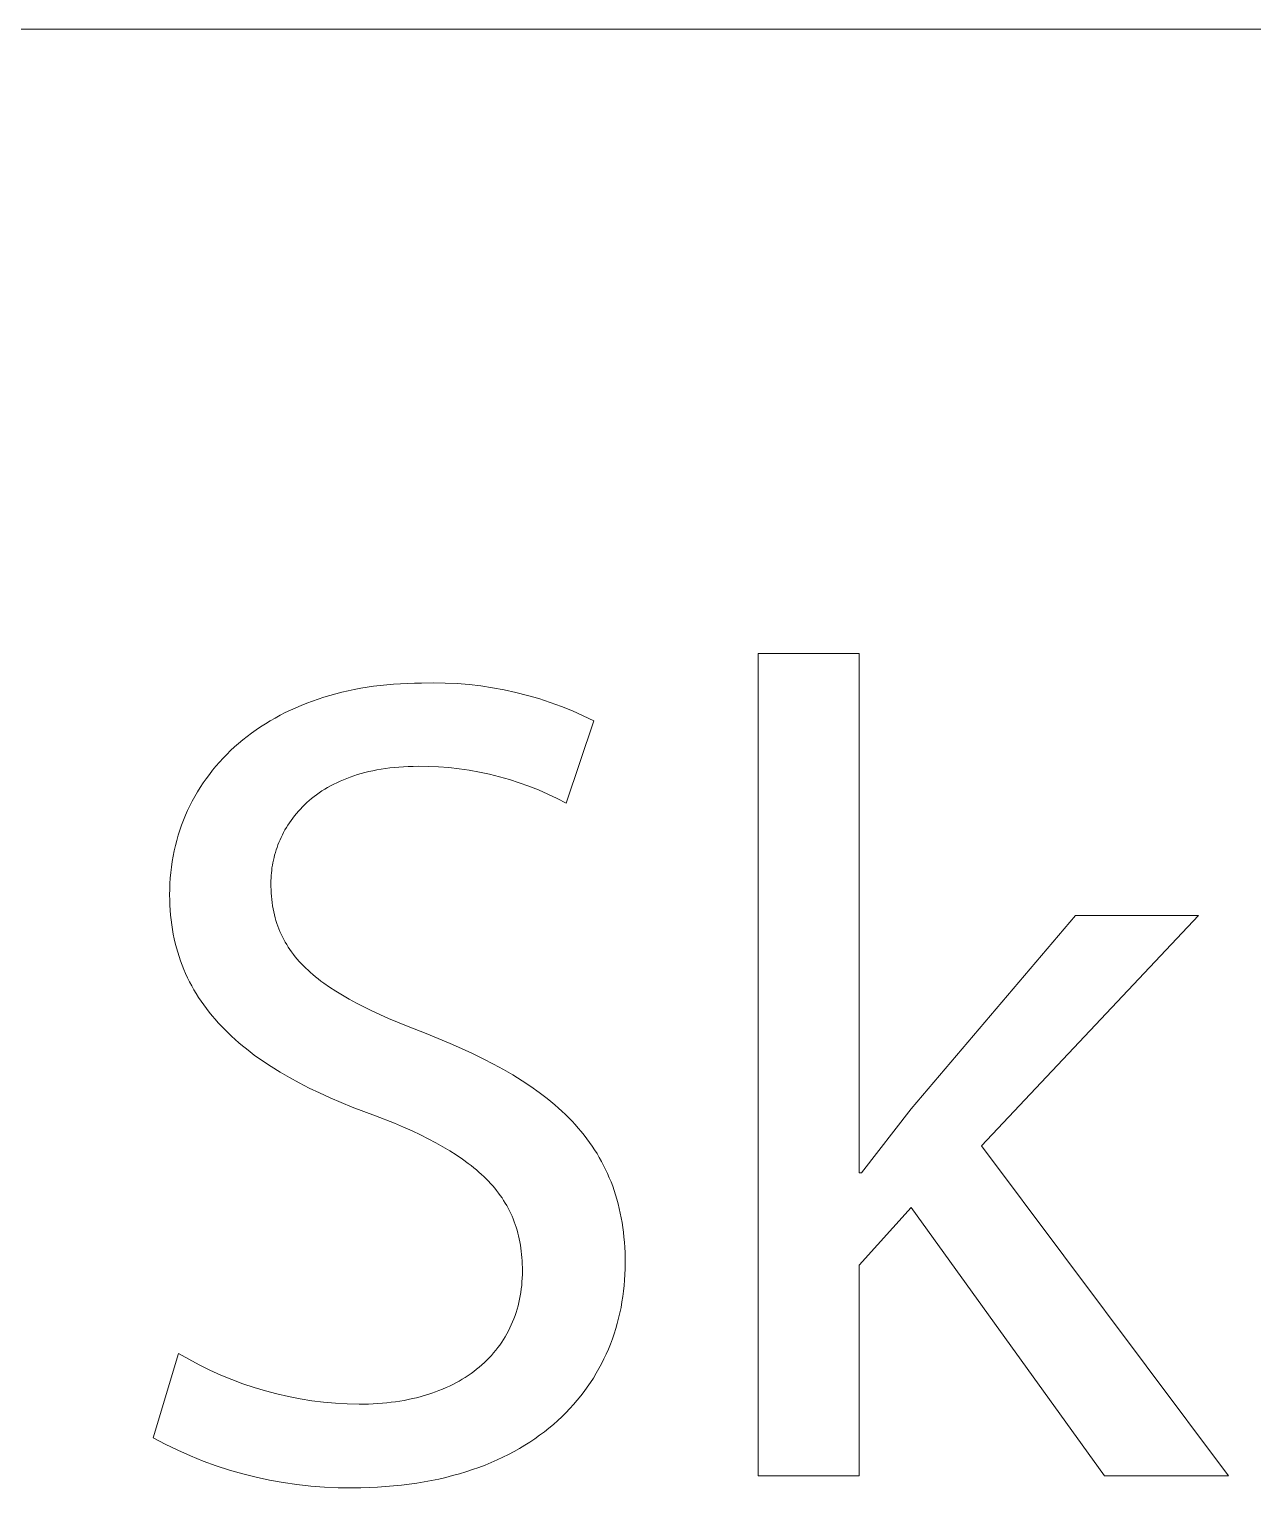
# Model space of a CAD drawing. Header units: millimetres. Extents: x 2840 to 6121, y 744 to 3036.
# Drawn here: x 5847.89 to 5882.61, y 886.1 to 927.47 of the extents above; entities that cross this region are included whole.
import ezdxf

# ---------------------------------------------------------------- set-up
doc = ezdxf.new("R2010")
doc.units = ezdxf.units.MM
doc.header["$MEASUREMENT"] = 0
doc.layers.add('Domyślny', color=7, linetype='Continuous', true_color=0x000000)

msp = doc.modelspace()

# ---------------------------------------------------------------- linework, layer by layer
at = {"layer": 'Domyślny', "color": 18, "lineweight": 15, "true_color": 0x000000}
for p, q in [((4880.999, 927.471), (6120.943, 927.471)), ((5868.579, 886.437), (5868.579, 909.764)), ((5868.579, 909.764), (5871.442, 909.764)), ((5871.442, 909.764), (5871.442, 895.035)), ((5859.024, 908.924), (5859.362, 908.931)), ((5859.362, 908.931), (5859.699, 908.926)), ((5859.699, 908.926), (5860.036, 908.909)), ((5856.092, 908.471), (5856.257, 908.525)), ((5856.257, 908.525), (5856.424, 908.575)), ((5856.424, 908.575), (5856.594, 908.622)), ((5856.594, 908.622), (5856.766, 908.666)), ((5856.766, 908.666), (5856.941, 908.706)), ((5856.941, 908.706), (5857.119, 908.744)), ((5857.119, 908.744), (5857.299, 908.777)), ((5857.299, 908.777), (5857.481, 908.808)), ((5857.481, 908.808), (5857.666, 908.835)), ((5857.666, 908.835), (5857.853, 908.858)), ((5857.853, 908.858), (5858.043, 908.878)), ((5858.043, 908.878), (5858.235, 908.895)), ((5858.235, 908.895), (5858.429, 908.908)), ((5858.429, 908.908), (5858.625, 908.917)), ((5858.625, 908.917), (5858.824, 908.923)), ((5858.824, 908.923), (5859.024, 908.924)), ((5860.036, 908.909), (5860.373, 908.882)), ((5860.373, 908.882), (5860.708, 908.843)), ((5860.708, 908.843), (5861.042, 908.793)), ((5861.042, 908.793), (5861.374, 908.732)), ((5861.374, 908.732), (5861.704, 908.66)), ((5861.704, 908.66), (5862.031, 908.577)), ((5862.031, 908.577), (5862.355, 908.483)), ((5855.16, 908.086), (5855.308, 908.157)), ((5855.308, 908.157), (5855.46, 908.226)), ((5855.46, 908.226), (5855.613, 908.292)), ((5855.613, 908.292), (5855.77, 908.355)), ((5855.77, 908.355), (5855.93, 908.414)), ((5855.93, 908.414), (5856.092, 908.471)), ((5862.355, 908.483), (5862.676, 908.378)), ((5862.676, 908.378), (5862.993, 908.263)), ((5862.993, 908.263), (5863.306, 908.137)), ((5863.306, 908.137), (5863.615, 908)), ((5854.33, 907.595), (5854.461, 907.684)), ((5854.461, 907.684), (5854.595, 907.77)), ((5854.595, 907.77), (5854.732, 907.853)), ((5854.732, 907.853), (5854.872, 907.933)), ((5854.872, 907.933), (5855.014, 908.011)), ((5855.014, 908.011), (5855.16, 908.086)), ((5863.919, 907.854), (5863.133, 905.516)), ((5863.615, 908), (5863.919, 907.854)), ((5853.837, 907.215), (5853.956, 907.314)), ((5853.956, 907.314), (5854.078, 907.41)), ((5854.078, 907.41), (5854.202, 907.504)), ((5854.202, 907.504), (5854.33, 907.595)), ((5853.395, 906.793), (5853.501, 906.902)), ((5853.501, 906.902), (5853.61, 907.009)), ((5853.61, 907.009), (5853.722, 907.113)), ((5853.722, 907.113), (5853.837, 907.215)), ((5853.005, 906.334), (5853.097, 906.452)), ((5853.097, 906.452), (5853.193, 906.568)), ((5853.193, 906.568), (5853.292, 906.682)), ((5853.292, 906.682), (5853.395, 906.793)), ((5857.762, 906.463), (5857.646, 906.44)), ((5857.881, 906.484), (5857.762, 906.463)), ((5858.002, 906.503), (5857.881, 906.484)), ((5858.126, 906.519), (5858.002, 906.503)), ((5858.253, 906.532), (5858.126, 906.519)), ((5858.382, 906.544), (5858.253, 906.532)), ((5858.514, 906.553), (5858.382, 906.544)), ((5858.649, 906.559), (5858.514, 906.553)), ((5858.786, 906.563), (5858.649, 906.559)), ((5858.926, 906.564), (5858.786, 906.563)), ((5859.218, 906.562), (5858.926, 906.564)), ((5859.51, 906.549), (5859.218, 906.562)), ((5859.801, 906.527), (5859.51, 906.549)), ((5860.092, 906.495), (5859.801, 906.527)), ((5860.381, 906.453), (5860.092, 906.495)), ((5860.668, 906.402), (5860.381, 906.453)), ((5852.748, 905.966), (5852.83, 906.091)), ((5852.83, 906.091), (5852.916, 906.213)), ((5852.916, 906.213), (5853.005, 906.334)), ((5856.533, 906.056), (5856.446, 906.011)), ((5856.622, 906.1), (5856.533, 906.056)), ((5856.713, 906.143), (5856.622, 906.1)), ((5856.807, 906.183), (5856.713, 906.143)), ((5856.903, 906.222), (5856.807, 906.183)), ((5857.002, 906.259), (5856.903, 906.222)), ((5857.103, 906.294), (5857.002, 906.259)), ((5857.206, 906.328), (5857.103, 906.294)), ((5857.312, 906.359), (5857.206, 906.328)), ((5857.421, 906.388), (5857.312, 906.359)), ((5857.532, 906.415), (5857.421, 906.388)), ((5857.646, 906.44), (5857.532, 906.415)), ((5860.954, 906.341), (5860.668, 906.402)), ((5861.237, 906.27), (5860.954, 906.341)), ((5861.518, 906.19), (5861.237, 906.27)), ((5861.796, 906.1), (5861.518, 906.19)), ((5862.071, 906.002), (5861.796, 906.1)), ((5852.522, 905.579), (5852.594, 905.71)), ((5852.594, 905.71), (5852.669, 905.839)), ((5852.669, 905.839), (5852.748, 905.966)), ((5855.906, 905.649), (5855.838, 905.592)), ((5855.976, 905.705), (5855.906, 905.649)), ((5856.049, 905.759), (5855.976, 905.705)), ((5856.124, 905.813), (5856.049, 905.759)), ((5856.201, 905.864), (5856.124, 905.813)), ((5856.28, 905.915), (5856.201, 905.864)), ((5856.362, 905.963), (5856.28, 905.915)), ((5856.446, 906.011), (5856.362, 905.963)), ((5862.342, 905.894), (5862.071, 906.002)), ((5862.61, 905.776), (5862.342, 905.894)), ((5862.873, 905.65), (5862.61, 905.776)), ((5863.133, 905.516), (5862.873, 905.65)), ((5852.329, 905.174), (5852.39, 905.311)), ((5852.39, 905.311), (5852.454, 905.446)), ((5852.454, 905.446), (5852.522, 905.579)), ((5855.476, 905.227), (5855.423, 905.162)), ((5855.531, 905.29), (5855.476, 905.227)), ((5855.588, 905.353), (5855.531, 905.29)), ((5855.647, 905.414), (5855.588, 905.353)), ((5855.708, 905.475), (5855.647, 905.414)), ((5855.772, 905.534), (5855.708, 905.475)), ((5855.838, 905.592), (5855.772, 905.534)), ((5852.169, 904.752), (5852.219, 904.894)), ((5852.219, 904.894), (5852.272, 905.035)), ((5852.272, 905.035), (5852.329, 905.174)), ((5855.191, 904.828), (5855.151, 904.759)), ((5855.233, 904.896), (5855.191, 904.828)), ((5855.278, 904.964), (5855.233, 904.896)), ((5855.324, 905.031), (5855.278, 904.964)), ((5855.373, 905.097), (5855.324, 905.031)), ((5855.423, 905.162), (5855.373, 905.097)), ((5852.043, 904.314), (5852.082, 904.462)), ((5852.082, 904.462), (5852.124, 904.608)), ((5852.124, 904.608), (5852.169, 904.752)), ((5854.98, 904.407), (5854.952, 904.336)), ((5855.011, 904.479), (5854.98, 904.407)), ((5855.043, 904.549), (5855.011, 904.479)), ((5855.077, 904.62), (5855.043, 904.549)), ((5855.113, 904.69), (5855.077, 904.62)), ((5855.151, 904.759), (5855.113, 904.69)), ((5851.953, 903.861), (5851.979, 904.014)), ((5851.979, 904.014), (5852.009, 904.165)), ((5852.009, 904.165), (5852.043, 904.314)), ((5854.84, 903.974), (5854.823, 903.902)), ((5854.858, 904.047), (5854.84, 903.974)), ((5854.879, 904.119), (5854.858, 904.047)), ((5854.902, 904.192), (5854.879, 904.119)), ((5854.926, 904.264), (5854.902, 904.192)), ((5854.952, 904.336), (5854.926, 904.264)), ((5851.897, 903.395), (5851.912, 903.552)), ((5851.912, 903.552), (5851.93, 903.707)), ((5851.93, 903.707), (5851.953, 903.861)), ((5854.774, 903.612), (5854.766, 903.54)), ((5854.783, 903.684), (5854.774, 903.612)), ((5854.795, 903.756), (5854.783, 903.684)), ((5854.808, 903.829), (5854.795, 903.756)), ((5854.823, 903.902), (5854.808, 903.829)), ((5851.881, 903.076), (5851.887, 903.236)), ((5851.887, 903.236), (5851.897, 903.395)), ((5854.753, 903.325), (5854.752, 903.254)), ((5854.752, 903.254), (5854.753, 903.157)), ((5854.756, 903.396), (5854.753, 903.325)), ((5854.753, 903.157), (5854.756, 903.062)), ((5854.76, 903.468), (5854.756, 903.396)), ((5854.766, 903.54), (5854.76, 903.468)), ((5851.879, 902.915), (5851.881, 903.076)), ((5851.88, 902.77), (5851.879, 902.915)), ((5851.885, 902.627), (5851.88, 902.77)), ((5854.756, 903.062), (5854.761, 902.969)), ((5854.761, 902.969), (5854.768, 902.877)), ((5854.768, 902.877), (5854.777, 902.786)), ((5854.777, 902.786), (5854.788, 902.697)), ((5851.893, 902.485), (5851.885, 902.627)), ((5851.905, 902.346), (5851.893, 902.485)), ((5851.919, 902.208), (5851.905, 902.346)), ((5854.788, 902.697), (5854.801, 902.609)), ((5854.801, 902.609), (5854.816, 902.522)), ((5854.816, 902.522), (5854.833, 902.437)), ((5854.833, 902.437), (5854.852, 902.353)), ((5854.852, 902.353), (5854.873, 902.27)), ((5872.917, 896.849), (5877.582, 902.334)), ((5881.067, 902.334), (5874.916, 895.8)), ((5877.582, 902.334), (5881.067, 902.334)), ((5851.937, 902.072), (5851.919, 902.208)), ((5851.957, 901.937), (5851.937, 902.072)), ((5851.981, 901.805), (5851.957, 901.937)), ((5854.873, 902.27), (5854.896, 902.189)), ((5854.896, 902.189), (5854.922, 902.109)), ((5854.922, 902.109), (5854.949, 902.03)), ((5854.949, 902.03), (5854.979, 901.952)), ((5854.979, 901.952), (5855.01, 901.875)), ((5852.008, 901.674), (5851.981, 901.805)), ((5852.038, 901.544), (5852.008, 901.674)), ((5852.071, 901.417), (5852.038, 901.544)), ((5855.01, 901.875), (5855.044, 901.799)), ((5855.044, 901.799), (5855.079, 901.725)), ((5855.079, 901.725), (5855.117, 901.651)), ((5855.117, 901.651), (5855.157, 901.579)), ((5855.157, 901.579), (5855.2, 901.507)), ((5855.2, 901.507), (5855.244, 901.437)), ((5852.107, 901.291), (5852.071, 901.417)), ((5852.147, 901.166), (5852.107, 901.291)), ((5852.189, 901.044), (5852.147, 901.166)), ((5855.244, 901.437), (5855.29, 901.367)), ((5855.29, 901.367), (5855.339, 901.298)), ((5855.339, 901.298), (5855.39, 901.23)), ((5855.39, 901.23), (5855.443, 901.163)), ((5855.443, 901.163), (5855.498, 901.097)), ((5855.498, 901.097), (5855.555, 901.032)), ((5852.234, 900.923), (5852.189, 901.044)), ((5852.282, 900.803), (5852.234, 900.923)), ((5852.333, 900.685), (5852.282, 900.803)), ((5852.387, 900.569), (5852.333, 900.685)), ((5855.555, 901.032), (5855.615, 900.967)), ((5855.615, 900.967), (5855.676, 900.903)), ((5855.676, 900.903), (5855.74, 900.84)), ((5855.74, 900.84), (5855.807, 900.778)), ((5855.807, 900.778), (5855.875, 900.716)), ((5855.875, 900.716), (5855.946, 900.655)), ((5855.946, 900.655), (5856.019, 900.594)), ((5852.444, 900.454), (5852.387, 900.569)), ((5852.504, 900.341), (5852.444, 900.454)), ((5852.567, 900.229), (5852.504, 900.341)), ((5856.019, 900.594), (5856.094, 900.534)), ((5856.094, 900.534), (5856.172, 900.475)), ((5856.172, 900.475), (5856.251, 900.416)), ((5856.251, 900.416), (5856.418, 900.3)), ((5856.418, 900.3), (5856.594, 900.185)), ((5852.632, 900.119), (5852.567, 900.229)), ((5852.701, 900.01), (5852.632, 900.119)), ((5852.772, 899.903), (5852.701, 900.01)), ((5852.846, 899.797), (5852.772, 899.903)), ((5856.594, 900.185), (5856.779, 900.073)), ((5856.779, 900.073), (5856.973, 899.961)), ((5856.973, 899.961), (5857.177, 899.851)), ((5857.177, 899.851), (5857.39, 899.741)), ((5852.923, 899.693), (5852.846, 899.797)), ((5853.002, 899.59), (5852.923, 899.693)), ((5853.085, 899.489), (5853.002, 899.59)), ((5853.17, 899.388), (5853.085, 899.489)), ((5857.39, 899.741), (5857.613, 899.632)), ((5857.613, 899.632), (5858.088, 899.416)), ((5858.088, 899.416), (5858.602, 899.2)), ((5853.258, 899.29), (5853.17, 899.388)), ((5853.348, 899.193), (5853.258, 899.29)), ((5853.441, 899.097), (5853.348, 899.193)), ((5853.537, 899.002), (5853.441, 899.097)), ((5853.635, 898.909), (5853.537, 899.002)), ((5858.602, 899.2), (5859.155, 898.982)), ((5853.737, 898.817), (5853.635, 898.909)), ((5853.84, 898.726), (5853.737, 898.817)), ((5853.946, 898.637), (5853.84, 898.726)), ((5854.055, 898.549), (5853.946, 898.637)), ((5859.155, 898.982), (5859.836, 898.705)), ((5859.836, 898.705), (5860.161, 898.563)), ((5854.167, 898.462), (5854.055, 898.549)), ((5854.281, 898.376), (5854.167, 898.462)), ((5854.516, 898.209), (5854.281, 898.376)), ((5854.761, 898.046), (5854.516, 898.209)), ((5860.161, 898.563), (5860.474, 898.418)), ((5860.474, 898.418), (5860.777, 898.271)), ((5860.777, 898.271), (5861.068, 898.12)), ((5855.016, 897.888), (5854.761, 898.046)), ((5855.281, 897.734), (5855.016, 897.888)), ((5861.068, 898.12), (5861.349, 897.966)), ((5861.349, 897.966), (5861.619, 897.809)), ((5861.619, 897.809), (5861.878, 897.648)), ((5855.554, 897.585), (5855.281, 897.734)), ((5855.838, 897.44), (5855.554, 897.585)), ((5856.13, 897.3), (5855.838, 897.44)), ((5861.878, 897.648), (5862.126, 897.483)), ((5862.126, 897.483), (5862.363, 897.315)), ((5856.432, 897.163), (5856.13, 897.3)), ((5856.742, 897.03), (5856.432, 897.163)), ((5857.061, 896.901), (5856.742, 897.03)), ((5862.363, 897.315), (5862.478, 897.228)), ((5862.478, 897.228), (5862.59, 897.141)), ((5862.59, 897.141), (5862.699, 897.053)), ((5862.699, 897.053), (5862.805, 896.964)), ((5862.805, 896.964), (5862.909, 896.873)), ((5857.388, 896.776), (5857.061, 896.901)), ((5857.724, 896.655), (5857.388, 896.776)), ((5858.262, 896.439), (5857.724, 896.655)), ((5862.909, 896.873), (5863.009, 896.781)), ((5863.009, 896.781), (5863.107, 896.688)), ((5863.107, 896.688), (5863.203, 896.594)), ((5863.203, 896.594), (5863.295, 896.499)), ((5871.507, 895.035), (5872.917, 896.849)), ((5858.516, 896.33), (5858.262, 896.439)), ((5858.759, 896.221), (5858.516, 896.33)), ((5858.993, 896.111), (5858.759, 896.221)), ((5859.216, 895.999), (5858.993, 896.111)), ((5863.295, 896.499), (5863.385, 896.402)), ((5863.385, 896.402), (5863.472, 896.304)), ((5863.472, 896.304), (5863.557, 896.204)), ((5863.557, 896.204), (5863.638, 896.104)), ((5863.638, 896.104), (5863.717, 896.001)), ((5859.429, 895.887), (5859.216, 895.999)), ((5859.633, 895.773), (5859.429, 895.887)), ((5859.827, 895.658), (5859.633, 895.773)), ((5863.717, 896.001), (5863.793, 895.898)), ((5863.793, 895.898), (5863.867, 895.793)), ((5863.867, 895.793), (5863.937, 895.686)), ((5863.937, 895.686), (5864.005, 895.578)), ((5874.916, 895.8), (5881.92, 886.437)), ((5860.011, 895.541), (5859.827, 895.658)), ((5860.186, 895.422), (5860.011, 895.541)), ((5860.352, 895.302), (5860.186, 895.422)), ((5860.431, 895.241), (5860.352, 895.302)), ((5864.005, 895.578), (5864.07, 895.468)), ((5864.07, 895.468), (5864.132, 895.357)), ((5864.132, 895.357), (5864.192, 895.245)), ((5860.509, 895.179), (5860.431, 895.241)), ((5860.583, 895.117), (5860.509, 895.179)), ((5860.656, 895.054), (5860.583, 895.117)), ((5860.726, 894.991), (5860.656, 895.054)), ((5860.794, 894.927), (5860.726, 894.991)), ((5860.86, 894.862), (5860.794, 894.927)), ((5860.924, 894.797), (5860.86, 894.862)), ((5864.192, 895.245), (5864.249, 895.13)), ((5864.249, 895.13), (5864.303, 895.014)), ((5864.303, 895.014), (5864.354, 894.897)), ((5864.354, 894.897), (5864.403, 894.778)), ((5871.442, 895.035), (5871.507, 895.035)), ((5860.986, 894.731), (5860.924, 894.797)), ((5861.045, 894.665), (5860.986, 894.731)), ((5861.102, 894.597), (5861.045, 894.665)), ((5861.157, 894.529), (5861.102, 894.597)), ((5861.21, 894.461), (5861.157, 894.529)), ((5861.261, 894.391), (5861.21, 894.461)), ((5864.403, 894.778), (5864.449, 894.657)), ((5864.449, 894.657), (5864.492, 894.534)), ((5864.492, 894.534), (5864.532, 894.41)), ((5861.31, 894.321), (5861.261, 894.391)), ((5861.356, 894.25), (5861.31, 894.321)), ((5861.401, 894.178), (5861.356, 894.25)), ((5861.443, 894.105), (5861.401, 894.178)), ((5861.484, 894.031), (5861.443, 894.105)), ((5861.522, 893.957), (5861.484, 894.031)), ((5864.532, 894.41), (5864.569, 894.283)), ((5864.569, 894.283), (5864.604, 894.155)), ((5864.604, 894.155), (5864.636, 894.026)), ((5872.917, 894.052), (5871.442, 892.413)), ((5878.402, 886.437), (5872.917, 894.052)), ((5861.559, 893.881), (5861.522, 893.957)), ((5861.593, 893.805), (5861.559, 893.881)), ((5861.626, 893.728), (5861.593, 893.805)), ((5861.656, 893.649), (5861.626, 893.728)), ((5861.684, 893.57), (5861.656, 893.649)), ((5864.636, 894.026), (5864.665, 893.894)), ((5864.665, 893.894), (5864.692, 893.76)), ((5864.692, 893.76), (5864.715, 893.625)), ((5864.715, 893.625), (5864.736, 893.488)), ((5861.711, 893.49), (5861.684, 893.57)), ((5861.736, 893.409), (5861.711, 893.49)), ((5861.758, 893.326), (5861.736, 893.409)), ((5861.779, 893.243), (5861.758, 893.326)), ((5861.798, 893.159), (5861.779, 893.243)), ((5864.736, 893.488), (5864.754, 893.348)), ((5864.754, 893.348), (5864.769, 893.207)), ((5864.769, 893.207), (5864.782, 893.064)), ((5861.815, 893.073), (5861.798, 893.159)), ((5861.83, 892.986), (5861.815, 893.073)), ((5861.844, 892.899), (5861.83, 892.986)), ((5861.855, 892.81), (5861.844, 892.899)), ((5861.865, 892.72), (5861.855, 892.81)), ((5864.782, 893.064), (5864.792, 892.918)), ((5864.792, 892.918), (5864.799, 892.771)), ((5861.873, 892.629), (5861.865, 892.72)), ((5861.879, 892.536), (5861.873, 892.629)), ((5861.883, 892.443), (5861.879, 892.536)), ((5861.886, 892.348), (5861.883, 892.443)), ((5864.799, 892.771), (5864.803, 892.622)), ((5864.804, 892.47), (5864.802, 892.311)), ((5864.803, 892.622), (5864.804, 892.47)), ((5871.442, 892.413), (5871.442, 886.437)), ((5861.876, 891.943), (5861.882, 892.045)), ((5861.882, 892.045), (5861.886, 892.147)), ((5861.887, 892.251), (5861.886, 892.348)), ((5861.886, 892.147), (5861.887, 892.251)), ((5864.788, 891.994), (5864.775, 891.837)), ((5864.797, 892.152), (5864.788, 891.994)), ((5864.802, 892.311), (5864.797, 892.152)), ((5861.826, 891.546), (5861.842, 891.643)), ((5861.842, 891.643), (5861.856, 891.742)), ((5861.856, 891.742), (5861.867, 891.842)), ((5861.867, 891.842), (5861.876, 891.943)), ((5864.758, 891.68), (5864.738, 891.525)), ((5864.775, 891.837), (5864.758, 891.68)), ((5861.709, 891.075), (5861.738, 891.167)), ((5861.738, 891.167), (5861.763, 891.26)), ((5861.763, 891.26), (5861.787, 891.354)), ((5861.787, 891.354), (5861.808, 891.449)), ((5861.808, 891.449), (5861.826, 891.546)), ((5864.686, 891.218), (5864.654, 891.065)), ((5864.713, 891.371), (5864.686, 891.218)), ((5864.738, 891.525), (5864.713, 891.371)), ((5861.573, 890.72), (5861.611, 890.807)), ((5861.611, 890.807), (5861.646, 890.895)), ((5861.646, 890.895), (5861.679, 890.984)), ((5861.679, 890.984), (5861.709, 891.075)), ((5864.58, 890.765), (5864.537, 890.616)), ((5864.619, 890.914), (5864.58, 890.765)), ((5864.654, 891.065), (5864.619, 890.914)), ((5861.351, 890.307), (5861.4, 890.387)), ((5861.4, 890.387), (5861.447, 890.468)), ((5861.447, 890.468), (5861.491, 890.551)), ((5861.491, 890.551), (5861.533, 890.635)), ((5861.533, 890.635), (5861.573, 890.72)), ((5864.44, 890.324), (5864.386, 890.179)), ((5864.49, 890.469), (5864.44, 890.324)), ((5864.537, 890.616), (5864.49, 890.469)), ((5851.409, 887.521), (5852.13, 889.913)), ((5852.13, 889.913), (5852.422, 889.745)), ((5861.01, 889.858), (5861.072, 889.929)), ((5861.072, 889.929), (5861.132, 890.002)), ((5861.132, 890.002), (5861.19, 890.076)), ((5861.19, 890.076), (5861.246, 890.151)), ((5861.246, 890.151), (5861.3, 890.229)), ((5861.3, 890.229), (5861.351, 890.307)), ((5864.267, 889.895), (5864.201, 889.756)), ((5864.328, 890.037), (5864.267, 889.895)), ((5864.386, 890.179), (5864.328, 890.037)), ((5852.422, 889.745), (5852.719, 889.587)), ((5852.719, 889.587), (5853.021, 889.438)), ((5860.589, 889.464), (5860.665, 889.525)), ((5860.665, 889.525), (5860.738, 889.589)), ((5860.738, 889.589), (5860.809, 889.654)), ((5860.809, 889.654), (5860.878, 889.72)), ((5860.878, 889.72), (5860.945, 889.788)), ((5860.945, 889.788), (5861.01, 889.858)), ((5864.059, 889.482), (5863.983, 889.348)), ((5864.132, 889.618), (5864.059, 889.482)), ((5864.201, 889.756), (5864.132, 889.618)), ((5853.021, 889.438), (5853.328, 889.3)), ((5853.328, 889.3), (5853.639, 889.172)), ((5853.639, 889.172), (5853.954, 889.054)), ((5859.91, 889.032), (5860.002, 889.08)), ((5860.002, 889.08), (5860.092, 889.129)), ((5860.092, 889.129), (5860.18, 889.181)), ((5860.18, 889.181), (5860.266, 889.234)), ((5860.266, 889.234), (5860.35, 889.289)), ((5860.35, 889.289), (5860.432, 889.345)), ((5860.432, 889.345), (5860.512, 889.404)), ((5860.512, 889.404), (5860.589, 889.464)), ((5863.818, 889.085), (5863.73, 888.956)), ((5863.902, 889.215), (5863.818, 889.085)), ((5863.983, 889.348), (5863.902, 889.215)), ((5853.954, 889.054), (5854.273, 888.947)), ((5854.273, 888.947), (5854.596, 888.85)), ((5854.596, 888.85), (5854.921, 888.764)), ((5854.921, 888.764), (5855.25, 888.689)), ((5855.25, 888.689), (5855.58, 888.625)), ((5858.765, 888.629), (5858.879, 888.656)), ((5858.879, 888.656), (5858.991, 888.685)), ((5858.991, 888.685), (5859.101, 888.716)), ((5859.101, 888.716), (5859.209, 888.748)), ((5859.209, 888.748), (5859.315, 888.783)), ((5859.315, 888.783), (5859.419, 888.82)), ((5859.419, 888.82), (5859.521, 888.858)), ((5859.521, 888.858), (5859.621, 888.899)), ((5859.621, 888.899), (5859.72, 888.941)), ((5859.72, 888.941), (5859.816, 888.986)), ((5859.816, 888.986), (5859.91, 889.032)), ((5863.543, 888.706), (5863.443, 888.583)), ((5863.638, 888.83), (5863.543, 888.706)), ((5863.73, 888.956), (5863.638, 888.83)), ((5855.58, 888.625), (5855.913, 888.572)), ((5855.913, 888.572), (5856.247, 888.53)), ((5856.247, 888.53), (5856.582, 888.499)), ((5856.582, 888.499), (5856.918, 888.48)), ((5856.918, 888.48), (5857.254, 888.471)), ((5857.254, 888.471), (5857.524, 888.476)), ((5857.524, 888.476), (5857.657, 888.481)), ((5857.657, 888.481), (5857.787, 888.489)), ((5857.787, 888.489), (5857.916, 888.499)), ((5857.916, 888.499), (5858.043, 888.511)), ((5858.043, 888.511), (5858.168, 888.526)), ((5858.168, 888.526), (5858.291, 888.542)), ((5858.291, 888.542), (5858.412, 888.561)), ((5858.412, 888.561), (5858.532, 888.581)), ((5858.532, 888.581), (5858.649, 888.604)), ((5858.649, 888.604), (5858.765, 888.629)), ((5863.233, 888.346), (5863.122, 888.23)), ((5863.34, 888.463), (5863.233, 888.346)), ((5863.443, 888.583), (5863.34, 888.463)), ((5862.767, 887.899), (5862.641, 887.793)), ((5862.889, 888.007), (5862.767, 887.899)), ((5863.008, 888.117), (5862.889, 888.007)), ((5863.122, 888.23), (5863.008, 888.117)), ((5851.756, 887.337), (5851.409, 887.521)), ((5862.24, 887.492), (5862.098, 887.398)), ((5862.377, 887.59), (5862.24, 887.492)), ((5862.511, 887.69), (5862.377, 887.59)), ((5862.641, 887.793), (5862.511, 887.69)), ((5852.109, 887.166), (5851.756, 887.337)), ((5852.468, 887.006), (5852.109, 887.166)), ((5852.832, 886.86), (5852.468, 887.006)), ((5861.494, 887.048), (5861.333, 886.968)), ((5861.651, 887.131), (5861.494, 887.048)), ((5861.804, 887.217), (5861.651, 887.131)), ((5861.953, 887.306), (5861.804, 887.217)), ((5862.098, 887.398), (5861.953, 887.306)), ((5853.201, 886.725), (5852.832, 886.86)), ((5853.574, 886.604), (5853.201, 886.725)), ((5853.952, 886.495), (5853.574, 886.604)), ((5860.471, 886.616), (5860.287, 886.556)), ((5860.651, 886.68), (5860.471, 886.616)), ((5860.828, 886.747), (5860.651, 886.68)), ((5861, 886.817), (5860.828, 886.747)), ((5861.169, 886.891), (5861, 886.817)), ((5861.333, 886.968), (5861.169, 886.891)), ((5854.332, 886.399), (5853.952, 886.495)), ((5854.716, 886.317), (5854.332, 886.399)), ((5855.103, 886.247), (5854.716, 886.317)), ((5855.491, 886.191), (5855.103, 886.247)), ((5855.881, 886.148), (5855.491, 886.191)), ((5858.456, 886.176), (5858.232, 886.153)), ((5858.675, 886.203), (5858.456, 886.176)), ((5858.89, 886.234), (5858.675, 886.203)), ((5859.101, 886.269), (5858.89, 886.234)), ((5859.309, 886.307), (5859.101, 886.269)), ((5859.512, 886.35), (5859.309, 886.307)), ((5859.712, 886.396), (5859.512, 886.35)), ((5859.908, 886.446), (5859.712, 886.396)), ((5860.099, 886.499), (5859.908, 886.446)), ((5860.287, 886.556), (5860.099, 886.499)), ((5871.442, 886.437), (5868.579, 886.437)), ((5881.92, 886.437), (5878.402, 886.437)), ((5856.273, 886.119), (5855.881, 886.148)), ((5856.665, 886.103), (5856.273, 886.119)), ((5857.058, 886.1), (5856.665, 886.103)), ((5857.301, 886.102), (5857.058, 886.1)), ((5857.539, 886.109), (5857.301, 886.102)), ((5857.774, 886.119), (5857.539, 886.109)), ((5858.005, 886.134), (5857.774, 886.119)), ((5858.232, 886.153), (5858.005, 886.134))]:
    msp.add_line(p, q, dxfattribs=at)

doc.saveas('drawing.dxf')
